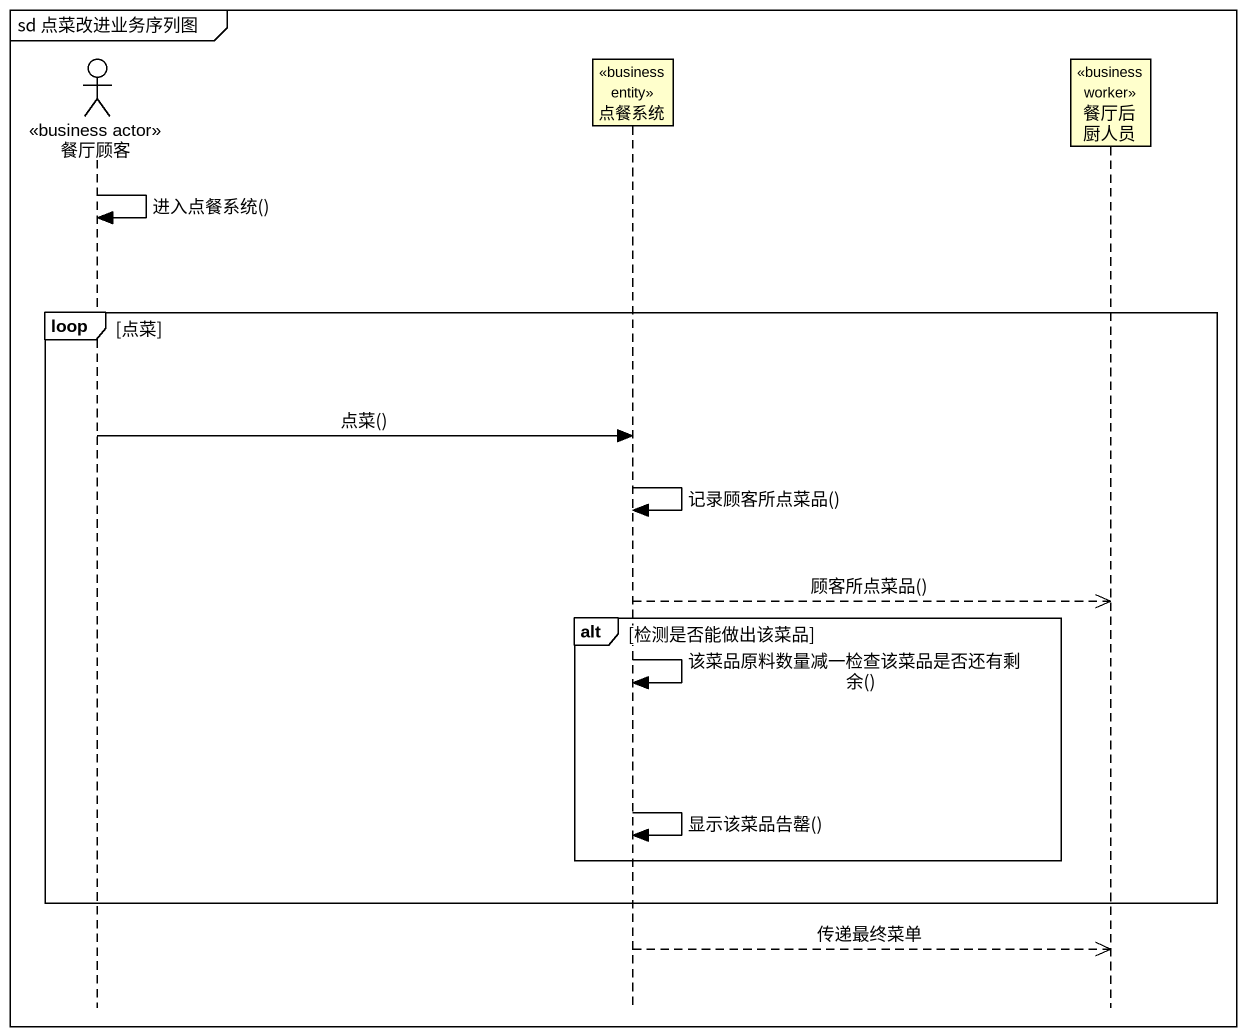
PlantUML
@startuml
mainframe sd 点菜改进业务序列图
hide footbox
actor 餐厅顾客 <<business actor>>
participant 点餐系统 <<business entity>>
participant 餐厅后厨人员 <<business worker>>

餐厅顾客 -> 餐厅顾客 : 进入点餐系统()
loop 点菜
  餐厅顾客 -> 点餐系统 : 点菜()
  点餐系统 -> 点餐系统 : 记录顾客所点菜品()
  点餐系统 -->> 餐厅后厨人员 : 顾客所点菜品()
  alt 检测是否能做出该菜品
    点餐系统 -> 点餐系统 : 该菜品原料数量减一检查该菜品是否还有剩余()
    点餐系统 -> 点餐系统 : 显示该菜品告罄()
  end
end
点餐系统 -->> 餐厅后厨人员 : 传递最终菜单
@enduml
